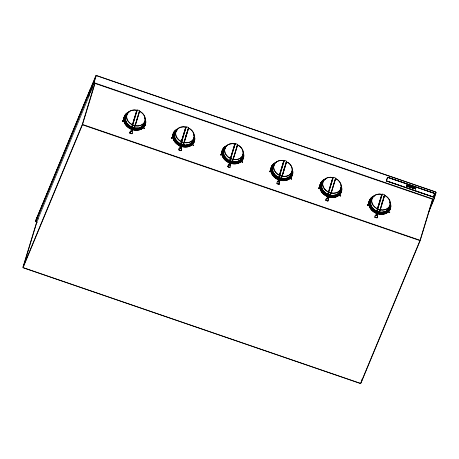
<?xml version="1.0" encoding="UTF-8"?>
<svg xmlns="http://www.w3.org/2000/svg" width="459" height="459" viewBox="0 0 459 459"><rect width="100%" height="100%" fill="white"/><g stroke="black" fill="none" stroke-linecap="round" stroke-linejoin="round"><path stroke-width="0.69" d="M35.75 221.485L36.485 218.983M36.927 218.197L37.672 215.741M37.288 217.549L37.845 215.707M22.956 267.247L36.628 222.242M23.306 266.742L36.772 222.42M88.317 95.793L90.589 88.421M88.489 96L90.595 88.994M93.831 82.522L95.862 75.844M94.112 82.471L96.143 75.787M82.345 124.326L94.772 83.412M82.58 124.28L95.013 83.366M129.799 132.99L130.339 131.182M130.402 131.154L129.828 133.012L132.072 133.73M132.066 125.737L136.369 111.646M133.202 122.444L136.788 110.642M132.588 124.67L136.971 110.235M131.136 129.931C131.027 130.023 132.181 130.522 131.102 130.035M132.869 124.613L137.252 110.177M132.565 130.769C133.408 129.868 131.687 131.142 132.657 130.459M132.008 133.758L132.582 131.899L130.408 131.131M134.544 127.315L139.479 110.94M135.841 123.351L139.427 111.548M135.262 125.588L139.651 111.153M180.88 143.208L185.264 128.772M181.793 140.265L185.184 129.117M181.598 141.487L185.981 127.051L185.419 128.342M181.879 141.429L186.262 126.994M181.575 147.586C181.844 147.322 181.311 147.127 181.477 147.551M185.637 136.627L186.234 134.665M184.099 142.192L188.488 127.757M183.554 144.132L183.956 142.818M184.352 141.504L187.817 130.023M184.851 140.167L188.236 129.019M184.271 142.405L188.66 127.969M227.819 166.623L228.381 164.781M228.427 164.781L227.893 166.692M229.89 160.025L234.388 145.273M231.221 156.077L234.807 144.275M230.062 160.237L234.991 143.868M229.156 163.559C229.047 163.656 230.2 164.156 229.121 163.668M230.888 158.246L235.272 143.81M230.584 164.402C231.428 163.502 229.707 164.775 230.676 164.093M229.965 167.426L227.882 166.709C230.384 169.394 232.002 164.052 228.427 164.764M232.564 160.948L237.498 144.574M233.861 156.984L237.446 145.182M233.281 159.221L237.67 144.786M279.101 184.179C275.429 184.954 276.84 179.572 279.611 182.326M278.9 176.841L283.283 162.406M279.812 173.892L283.398 162.09M279.617 175.12L284.001 160.684M279.072 177.054L279.669 175.086M279.898 175.063L284.282 160.627M279.594 181.219C280.438 180.318 278.716 181.592 279.686 180.909M279.038 184.208L279.611 182.349L279.078 184.202M283.851 169.606L284.454 167.638M285.246 165.016L285.848 163.048M282.119 175.826L286.508 161.39M281.574 177.759L286.037 162.997M283.065 173.146L286.456 161.998M282.291 176.038L286.68 161.602M325.844 200.256L326.401 198.414M328.581 199.12C329.516 202.453 323.916 200.715 326.447 198.414M327.91 193.658L332.408 178.907M329.442 189.056L332.827 177.908M328.627 191.937L333.01 177.501M327.175 197.192C327.043 197.169 328.225 197.909 327.141 197.295M328.908 191.879L333.291 177.444M328.604 198.036C329.447 197.135 327.726 198.408 328.696 197.726M330.784 193.922L335.518 178.207M331.88 190.617L335.466 178.815M331.3 192.855L335.69 178.419M374.877 217.096C374.119 213.768 379.547 215.61 377.057 217.841L374.848 217.032M376.919 210.474L381.108 196.693M377.832 207.525L381.418 195.723M377.637 208.753L382.02 194.312M377.918 208.696L382.301 194.26M386.386 180.903L387.499 177.249M434.547 193.514L433.399 197.1L386.415 180.966L387.614 177.231L434.598 193.371M377.614 214.852C378.457 213.951 376.741 215.225 377.705 214.542M377.126 217.813L377.659 216.046M381.676 203.894L382.272 201.926M383.07 199.304L384.063 196.027M379.593 211.392L384.527 195.023M380.89 207.434L384.275 196.286M380.31 209.671L384.699 195.236M361.101 382.519L362.134 379.105M420.134 240.097L432.562 199.189M420.278 240.275L432.711 199.367M433.841 199.04L435.872 192.355M434.013 199.252L436.044 192.568M36.473 218.593L90.589 88.369M90.498 88.679L95.862 75.775M36.645 218.524L53.978 176.87M54.529 175.545L83.366 106.144M83.917 104.824L90.784 88.3M35.63 221.387L89.74 91.175M90.779 88.576L96.143 75.672M35.75 221.565L89.855 91.352M88.317 95.856L93.682 82.953M88.489 96.12L93.848 83.217M36.754 221.881L89.981 93.791M90.532 92.466L91.352 90.486M91.903 89.166L92.724 87.187M22.956 267.304L82.218 124.687M23.099 267.522L82.362 124.911M136.409 111.526L136.971 110.166M136.69 111.422L137.252 110.057M131.871 126.466L132.433 125.1M132.037 126.724L132.605 125.359M139.192 112.019L139.651 111.084M135.078 124.567L135.307 124.01M134.263 127.487L134.831 126.122M134.544 127.384L135.112 126.018M185.568 127.929L185.797 127.373M185.912 127.803L186.142 127.246M181.793 140.345L182.022 139.788M180.88 143.277L181.443 141.917M181.047 143.541L181.615 142.175M188.092 129.26L188.66 127.9M184.432 141.252L184.661 140.695M183.273 144.304L183.841 142.938M183.554 144.201L184.122 142.835M234.429 145.159L234.991 143.799M234.922 144.619L235.151 144.063M230.802 157.162L231.032 156.605M229.89 160.093L230.452 158.734M230.057 160.357L230.625 158.992M237.217 145.652L237.446 145.096M237.102 146.077L237.67 144.717M233.442 158.068L233.671 157.512M232.283 161.12L232.851 159.755M232.564 161.017L233.132 159.652M283.438 161.975L284.001 160.616M283.719 161.872L284.282 160.507M279.812 173.978L280.042 173.422M278.9 176.91L279.462 175.55M280.024 174.3L280.254 173.743M279.066 177.174L279.634 175.808M286.227 162.469L286.456 161.912M286.112 162.893L286.491 161.987M282.451 174.885L282.681 174.328M281.292 177.937L281.86 176.572M281.574 177.828L282.142 176.468M332.448 178.792L333.01 177.432M327.91 193.727L328.472 192.367M328.076 193.991L328.644 192.625M335.236 179.285L335.69 178.35M330.302 194.754L330.87 193.388M330.583 194.645L331.151 193.285M381.607 195.195L381.836 194.639M381.458 195.609L382.02 194.243M381.739 195.505L382.307 194.14M377.832 207.611L378.067 207.055M376.919 210.543L377.482 209.184M377.086 210.807L377.654 209.442M384.131 196.527L384.699 195.167M380.471 208.518L380.7 207.961M379.312 211.57L379.88 210.205M379.593 211.461L380.161 210.102M435.241 194.432L436.044 192.499M429.291 210.107L433.583 199.785M428.499 212.586L433.864 199.676M360.654 383.345L419.91 240.728M360.889 383.259L420.151 240.642M181.058 150.581C182.212 145.371 181.89 153.323 178.872 149.892C177.725 145.601 184.994 150.294 179.435 148.039M433.548 197.043L434.633 193.474M131.859 130.396L132.112 130.431M122.53 120.924L122.748 121.302L122.547 120.866M171.54 137.74L171.758 138.119L171.557 137.683M220.549 154.557L220.768 154.935L220.567 154.499M269.559 171.373L269.777 171.752L269.576 171.316M318.569 188.19L318.787 188.563L318.586 188.133M367.579 205.007L367.797 205.38L367.596 204.949M180.112 146.851C180.341 147.224 181.156 147.132 180.129 146.794M278.131 180.485C279.537 180.932 277.563 180.542 278.148 180.427M326.447 198.397L328.587 199.108M377.005 217.853L374.911 217.159M96.528 75.592L435.643 191.954M96.522 75.643L435.643 192.005M387.597 177.283L434.541 193.337M387.574 177.34L434.501 193.446M386.512 180.886L433.439 196.991M386.489 180.949L433.416 197.049M94.342 82.827L433.457 199.183M94.233 83.142L433.348 199.499M137.637 109.982L139.243 110.585M186.647 126.799L188.253 127.401M235.656 143.615L237.269 144.218M284.666 160.432L286.278 161.034M333.676 177.249L335.288 177.851M382.686 194.065L384.298 194.668M133.099 124.968L134.711 125.525M182.108 141.785L183.72 142.342M231.118 158.602L232.73 159.153M280.128 175.418L281.74 175.969M329.137 192.235L330.75 192.786M378.147 209.052L379.759 209.602M132.99 125.284L134.596 125.841M181.999 142.101L183.606 142.657M231.009 158.917L232.615 159.474M280.019 175.734L281.625 176.29M329.028 192.55L330.635 193.101M378.038 209.367L379.645 209.918M132.272 126.959L133.879 127.562M181.282 143.828L182.889 144.378M230.292 160.593L231.898 161.195M279.301 177.409L280.908 178.012M328.311 194.226L329.923 194.828M377.321 211.042L378.933 211.645M130.425 131.222L132.525 131.894M228.444 164.856L230.544 165.527M277.454 181.672L279.554 182.343M326.464 198.489L328.564 199.154M375.473 215.305L377.573 215.971M129.903 132.972L131.985 133.689M178.912 149.789L180.995 150.5M227.922 166.606L230.005 167.317M276.932 183.422L279.015 184.134M325.942 200.239L328.024 200.95M374.951 217.055L377.04 217.767M178.872 149.886L180.978 150.552M276.892 183.52L278.997 184.185M325.901 200.336L328.007 201.002M129.863 133.076L131.945 133.793M82.775 124.578L419.807 240.223M82.683 124.848L419.715 240.487M37.173 218.576L38.527 219.041M35.877 221.663L37.236 222.156M35.911 221.766L37.156 222.19M23.294 267.723L360.326 383.368M23.294 267.769L360.326 383.408M389.702 205.781A10.092 8.067 22.6 0 1 376.919 212.127A10.092 8.067 22.6 0 1 371.979 198.644M389.926 205.253A10.092 8.067 22.6 0 1 376.535 211.335A10.092 8.067 22.6 0 1 373.029 197.399M389.857 205.196A10 7.992 22.6 0 1 377.189 211.479A10 7.992 22.6 0 1 372.295 198.122M383.77 212.724A10 7.992 22.6 0 1 380.063 212.913M378.795 212.695A10 7.992 22.6 0 1 371.543 207.801M340.808 187.341A10.092 8.067 22.6 0 1 328.747 195.012A10.092 8.067 22.6 0 1 323.188 181.299M340.848 188.379A10 7.992 22.6 0 1 328.179 194.662A10 7.992 22.6 0 1 323.285 181.305M340.635 190.043A10.092 8.067 22.6 0 1 327.307 195.046A10.092 8.067 22.6 0 1 322.97 181.827M334.76 195.907A10 7.992 22.6 0 1 327.319 195.029M326.165 194.421A10 7.992 22.6 0 1 325.092 193.698M291.907 171.62A10.092 8.067 22.6 0 1 279.124 177.966A10.092 8.067 22.6 0 1 274.178 164.483M291.838 171.563A10 7.992 22.6 0 1 279.17 177.845A10 7.992 22.6 0 1 274.275 164.488M291.626 173.227A10.092 8.067 22.6 0 1 277.706 177.937A10.092 8.067 22.6 0 1 274.786 164.293M284.557 179.297A10 7.992 22.6 0 1 273.524 174.168M272.784 166.829A10 7.992 22.6 0 1 273.323 165.928M242.392 157.448A10.092 8.067 22.6 0 1 228.123 160.793A10.092 8.067 22.6 0 1 225.776 147.477M242.564 154.241A10.092 8.067 22.6 0 1 242.616 156.41M242.897 154.803A10.092 8.067 22.6 0 1 230.114 161.149A10.092 8.067 22.6 0 1 225.168 147.666M242.828 154.746A10 7.992 22.6 0 1 230.16 161.029A10 7.992 22.6 0 1 225.26 147.672M236.741 162.279A10 7.992 22.6 0 1 224.514 157.351M193.664 138.515A10.092 8.067 22.6 0 1 182.131 145.285A10.092 8.067 22.6 0 1 174.701 133.104M175.246 132.198A10.092 8.067 22.6 0 1 175.94 131.377M193.887 137.987A10.092 8.067 22.6 0 1 180.496 144.069A10.092 8.067 22.6 0 1 176.985 130.132M193.818 137.929A10 7.992 22.6 0 1 181.764 144.442A10 7.992 22.6 0 1 175.567 131.664M176.25 130.855A10 7.992 22.6 0 1 177.071 130.144M187.731 145.463A10 7.992 22.6 0 1 186.538 145.664M185.293 145.727A10 7.992 22.6 0 1 175.504 140.534M144.878 121.17A10.092 8.067 22.6 0 1 131.486 127.252A10.092 8.067 22.6 0 1 127.975 113.316M144.596 122.777A10.092 8.067 22.6 0 1 131.268 127.78A10.092 8.067 22.6 0 1 126.931 114.561M144.751 122.174A10 7.992 22.6 0 1 131.538 127.137A10 7.992 22.6 0 1 127.241 114.039M138.721 128.646A10 7.992 22.6 0 1 135.015 128.83M133.741 128.612A10 7.992 22.6 0 1 126.495 123.718M390.672 207.457A11.291 9.025 22.6 0 1 375.749 213.056A11.291 9.025 22.6 0 1 370.901 198.265M372.886 196.785A11.291 9.025 22.6 0 1 374.062 196.251M389.817 202.597A11.291 9.025 22.6 0 1 390.615 205.03M389.966 202.235A11.291 9.025 22.6 0 1 384.745 213.578A11.291 9.025 22.6 0 1 370.258 207.743A11.291 9.025 22.6 0 1 374.217 195.89M389.903 202.201A11.2 8.956 22.6 0 1 384.728 213.452A11.2 8.956 22.6 0 1 370.356 207.669A11.2 8.956 22.6 0 1 374.28 195.907M390.311 208.638A11.2 8.956 22.6 0 1 378.526 213.992A11.2 8.956 22.6 0 1 368.829 203.721M368.898 202.528A11.2 8.956 22.6 0 1 369.575 200.29M340.957 185.419A11.291 9.025 22.6 0 1 335.736 196.762A11.291 9.025 22.6 0 1 321.248 190.927A11.291 9.025 22.6 0 1 325.207 179.073M341.662 190.64A11.291 9.025 22.6 0 1 324.823 195.155A11.291 9.025 22.6 0 1 325.052 179.435M341.295 186.985A11.291 9.025 22.6 0 1 341.605 188.213M341.381 186.583A11.2 8.956 22.6 0 1 334.846 196.842A11.2 8.956 22.6 0 1 321.128 190.462A11.2 8.956 22.6 0 1 325.27 179.096M341.553 190.674A11.2 8.956 22.6 0 1 332.362 197.513A11.2 8.956 22.6 0 1 320.738 190.537M320.25 189.338A11.2 8.956 22.6 0 1 320.135 184.564M320.566 183.474A11.2 8.956 22.6 0 1 322.855 180.754M323.911 180.089A11.2 8.956 22.6 0 1 325.081 179.555M292.435 169.807A11.291 9.025 22.6 0 1 285.848 180.152A11.291 9.025 22.6 0 1 272.015 173.72A11.291 9.025 22.6 0 1 276.192 162.256M292.372 169.767A11.2 8.956 22.6 0 1 285.837 180.026A11.2 8.956 22.6 0 1 272.118 173.645A11.2 8.956 22.6 0 1 276.261 162.279M292.4 174.988A11.291 9.025 22.6 0 1 276.427 178.735A11.291 9.025 22.6 0 1 273.805 163.829M292.595 171.396A11.291 9.025 22.6 0 1 292.653 173.823M292.291 175.005A11.2 8.956 22.6 0 1 279.801 180.175A11.2 8.956 22.6 0 1 270.879 168.895M271.126 167.747A11.2 8.956 22.6 0 1 272.927 164.735M242.937 151.786A11.291 9.025 22.6 0 1 237.716 163.129A11.291 9.025 22.6 0 1 223.229 157.294A11.291 9.025 22.6 0 1 227.182 145.44M243.362 152.95A11.2 8.956 22.6 0 1 236.827 163.209A11.2 8.956 22.6 0 1 223.108 156.829A11.2 8.956 22.6 0 1 227.251 145.463M243.586 154.58A11.291 9.025 22.6 0 1 228.72 162.606A11.291 9.025 22.6 0 1 225.857 146.335M242.851 159.279A11.2 8.956 22.6 0 1 230.091 163.14A11.2 8.956 22.6 0 1 221.863 152.078M222.116 150.931A11.2 8.956 22.6 0 1 223.149 148.831M223.917 147.918A11.2 8.956 22.6 0 1 225.891 146.455M243.477 154.631A11.2 8.956 22.6 0 1 243.534 157.041M193.927 134.969A11.291 9.025 22.6 0 1 189.131 146.186A11.291 9.025 22.6 0 1 174.713 141.234A11.291 9.025 22.6 0 1 176.996 129.157M193.864 134.935A11.2 8.956 22.6 0 1 189.108 146.06A11.2 8.956 22.6 0 1 174.81 141.154A11.2 8.956 22.6 0 1 177.071 129.174M194.576 137.763A11.291 9.025 22.6 0 1 180.387 146.088A11.291 9.025 22.6 0 1 175.786 130.195M194.272 141.372A11.2 8.956 22.6 0 1 183.198 146.869A11.2 8.956 22.6 0 1 172.911 137.671M172.854 135.262A11.2 8.956 22.6 0 1 174.908 131.102M194.467 137.815A11.2 8.956 22.6 0 1 194.524 140.225M144.918 118.152A11.291 9.025 22.6 0 1 139.697 129.495A11.291 9.025 22.6 0 1 125.209 123.66A11.291 9.025 22.6 0 1 129.163 111.807M144.855 118.118A11.2 8.956 22.6 0 1 139.679 129.369A11.2 8.956 22.6 0 1 125.307 123.586A11.2 8.956 22.6 0 1 129.231 111.83M145.623 123.379A11.291 9.025 22.6 0 1 130.04 128.646A11.291 9.025 22.6 0 1 126.776 113.379M145.256 119.719A11.291 9.025 22.6 0 1 145.566 120.947M145.514 123.408A11.2 8.956 22.6 0 1 132.771 129.731A11.2 8.956 22.6 0 1 124.096 117.297M125.129 115.198A11.2 8.956 22.6 0 1 125.898 114.285M384.355 195.178A9.639 7.705 22.6 0 1 390.047 205.219A9.639 7.705 22.6 0 1 379.903 209.826M377.527 209.006A9.639 7.705 22.6 0 1 371.836 198.971A9.639 7.705 22.6 0 1 381.974 194.364A9.547 7.631 22.6 0 0 371.939 198.948A9.547 7.631 22.6 0 0 377.579 208.891M384.344 195.195A9.547 7.631 22.6 0 1 389.984 205.139A9.547 7.631 22.6 0 1 379.937 209.7M388.807 208.243A9.639 7.705 22.6 0 1 384.929 211.61M383.839 211.943A9.639 7.705 22.6 0 1 379.036 211.909M375.548 210.503A9.639 7.705 22.6 0 1 374.515 209.809A9.547 7.631 22.6 0 0 375.571 210.497M370.694 203.073A9.639 7.705 22.6 0 0 373.574 209.011A9.547 7.631 22.6 0 1 372.8 208.151M383.781 211.92A9.547 7.631 22.6 0 1 379.025 211.886M330.893 193.009A9.639 7.705 22.6 0 0 341.037 188.402A9.639 7.705 22.6 0 0 335.345 178.362A9.547 7.631 22.6 0 1 340.974 188.322A9.547 7.631 22.6 0 1 330.928 192.883M328.518 192.189A9.639 7.705 22.6 0 1 322.82 182.154A9.639 7.705 22.6 0 1 332.964 177.547A9.547 7.631 22.6 0 0 322.929 182.131A9.547 7.631 22.6 0 0 328.569 192.074M339.281 192.292A9.639 7.705 22.6 0 1 333.676 195.322M331.255 195.304A9.639 7.705 22.6 0 1 330.027 195.092A9.547 7.631 22.6 0 0 331.232 195.282M327.651 194.277A9.639 7.705 22.6 0 1 321.954 184.237M334.772 195.104A9.547 7.631 22.6 0 1 333.63 195.299M328.822 194.731A9.547 7.631 22.6 0 1 323.09 190.399M281.883 176.193A9.639 7.705 22.6 0 0 291.861 172.062A9.639 7.705 22.6 0 0 287.443 162.136A9.547 7.631 22.6 0 1 291.798 171.976A9.547 7.631 22.6 0 1 281.918 176.067M279.508 175.372A9.639 7.705 22.6 0 1 273.811 165.338A9.639 7.705 22.6 0 1 283.955 160.73A9.547 7.631 22.6 0 0 273.92 165.315A9.547 7.631 22.6 0 0 279.56 175.258M290.788 174.609A9.639 7.705 22.6 0 1 290.272 175.476M289.612 176.262A9.639 7.705 22.6 0 1 287.913 177.524M286.909 177.977A9.639 7.705 22.6 0 1 285.819 178.31M282.245 178.488A9.639 7.705 22.6 0 0 284.666 178.505A9.547 7.631 22.6 0 1 282.222 178.465M274.729 174.506A9.639 7.705 22.6 0 0 277.529 176.87A9.547 7.631 22.6 0 1 274.08 173.582M274.029 173.559A9.639 7.705 22.6 0 1 273.839 165.619M273.38 166.577A9.547 7.631 22.6 0 1 273.897 165.716M232.874 159.376A9.639 7.705 22.6 0 0 243.018 154.769A9.639 7.705 22.6 0 0 237.326 144.728A9.547 7.631 22.6 0 1 242.954 154.689A9.547 7.631 22.6 0 1 232.908 159.25M230.498 158.556A9.639 7.705 22.6 0 1 224.801 148.521A9.639 7.705 22.6 0 1 234.945 143.914A9.547 7.631 22.6 0 0 224.91 148.498A9.547 7.631 22.6 0 0 230.55 158.441M241.262 158.659A9.639 7.705 22.6 0 1 237.9 161.161M236.81 161.493A9.639 7.705 22.6 0 1 232.007 161.459A9.547 7.631 22.6 0 0 236.752 161.47M228.519 160.053A9.639 7.705 22.6 0 0 230.802 161.115A9.547 7.631 22.6 0 1 228.542 160.048M223.722 151.596A9.639 7.705 22.6 0 0 227.486 159.359A9.547 7.631 22.6 0 1 225.071 156.766M183.864 142.56A9.639 7.705 22.6 0 0 194.008 137.952A9.639 7.705 22.6 0 0 188.316 127.912A9.547 7.631 22.6 0 1 194.071 137.384A9.547 7.631 22.6 0 1 185.109 142.646M181.489 141.739A9.639 7.705 22.6 0 1 175.791 131.704A9.639 7.705 22.6 0 1 185.935 127.097A9.547 7.631 22.6 0 0 175.9 131.681A9.547 7.631 22.6 0 0 181.54 141.624M192.769 140.976A9.639 7.705 22.6 0 1 187.8 144.677M184.225 144.855A9.639 7.705 22.6 0 1 182.998 144.642M180.622 143.828A9.639 7.705 22.6 0 1 174.655 135.807M187.742 144.654A9.547 7.631 22.6 0 1 186.601 144.849M184.202 144.832A9.547 7.631 22.6 0 1 182.986 144.619M180.634 143.81A9.547 7.631 22.6 0 1 179.532 143.231M178.505 142.537A9.547 7.631 22.6 0 1 176.061 139.949M136.082 125.955A9.639 7.705 22.6 0 0 145.124 120.648A9.639 7.705 22.6 0 0 139.306 111.095A9.547 7.631 22.6 0 1 144.929 121.056A9.547 7.631 22.6 0 1 134.883 125.617M132.479 124.928A9.639 7.705 22.6 0 1 126.782 114.888A9.639 7.705 22.6 0 1 136.925 110.28A9.547 7.631 22.6 0 0 126.891 114.865A9.547 7.631 22.6 0 0 132.531 124.808M143.242 125.026A9.639 7.705 22.6 0 1 138.79 127.86M137.637 128.055A9.639 7.705 22.6 0 1 135.216 128.038A9.547 7.631 22.6 0 0 137.591 128.032M127 123.11A9.639 7.705 22.6 0 0 131.613 127.011A9.547 7.631 22.6 0 1 128.566 124.934M126.432 122.111A9.639 7.705 22.6 0 1 125.646 118.99M125.703 117.963A9.639 7.705 22.6 0 1 125.915 116.97M36.376 218.857L35.63 221.313L36.376 218.88M122.53 120.591L122.444 121.199L122.53 120.591M122.995 120.964L122.972 121.377L122.995 120.964M144.137 128.004L144.051 128.612L144.137 128.004M171.54 137.407L171.454 138.016L171.54 137.407M172.005 137.78L171.982 138.193L172.005 137.78M180.054 146.714L180.031 147.127L180.054 146.714M181.167 147.396L180.777 147.167L181.167 147.396M193.147 144.82L193.061 145.428L193.147 144.82M220.549 154.224L220.463 154.832L220.549 154.224M221.014 154.597L220.991 155.01L221.014 154.597M230.177 164.213L229.787 163.983L230.177 164.213M242.157 161.637L242.071 162.245L242.157 161.637M269.559 171.041L269.473 171.649L269.559 171.041M270.024 171.414L270.001 171.827L270.024 171.414M279.187 181.024L278.802 180.8L279.187 181.024M291.167 178.453L291.081 179.062L291.167 178.453M318.569 187.857L318.489 188.46L318.569 187.857M319.034 188.23L319.011 188.643L319.034 188.23M328.196 197.84L327.812 197.617L328.196 197.84M340.176 195.27L340.09 195.878L340.176 195.27M367.579 204.668L367.498 205.276L367.579 204.668M368.043 205.047L368.02 205.46L368.043 205.047M376.093 213.98L376.07 214.387L376.093 213.98M376.34 214.221L376.655 214.594L376.34 214.221M377.206 214.657L376.822 214.433L377.206 214.657M389.186 212.087L389.1 212.695L389.186 212.087M406.949 184.839L406.467 186.411L407.69 186.681L407.925 185.316L406.949 184.839M406.961 185.809L406.812 186.302L407.649 186.32L406.961 185.809M407.162 185.138C406.611 186.222 408.493 185.39 407.162 185.138M410.444 187.324L410.575 187.806L411.281 187.955L411.528 187.702L410.931 186.612L411.78 186.595L410.667 186.555L411.144 187.742L410.444 187.324M413.49 188.419L412.67 188.563L411.866 187.421L412.343 186.928L413.479 187.094L413.731 187.553L413.111 187.163L412.159 187.496L412.761 188.362L413.49 188.419M414.196 187.329L413.72 188.901L414.207 188.31L415.292 188.683L415.361 189.464L415.843 187.892L415.355 188.483L414.27 188.11L414.196 187.329M144.619 128.595L144.218 128.451L144.619 128.595M193.629 145.411L193.319 145.302L193.629 145.411M242.639 162.228L242.237 162.084L242.639 162.228M291.654 179.044L291.247 178.901L291.654 179.044M340.664 195.861L340.354 195.752L340.664 195.861M389.674 212.678L389.364 212.569L389.674 212.678M193.727 145.44L193.228 145.268L193.727 145.44M340.756 195.89L340.257 195.718L340.756 195.89M389.766 212.706L389.266 212.534L389.766 212.706M410.306 186.859L409.858 187.329L409.015 187.306L408.223 186.147L408.682 185.677L409.508 185.694L410.306 186.859M408.854 185.889L408.596 186.744L409.675 187.117L409.933 186.256L408.854 185.889"/></g></svg>
